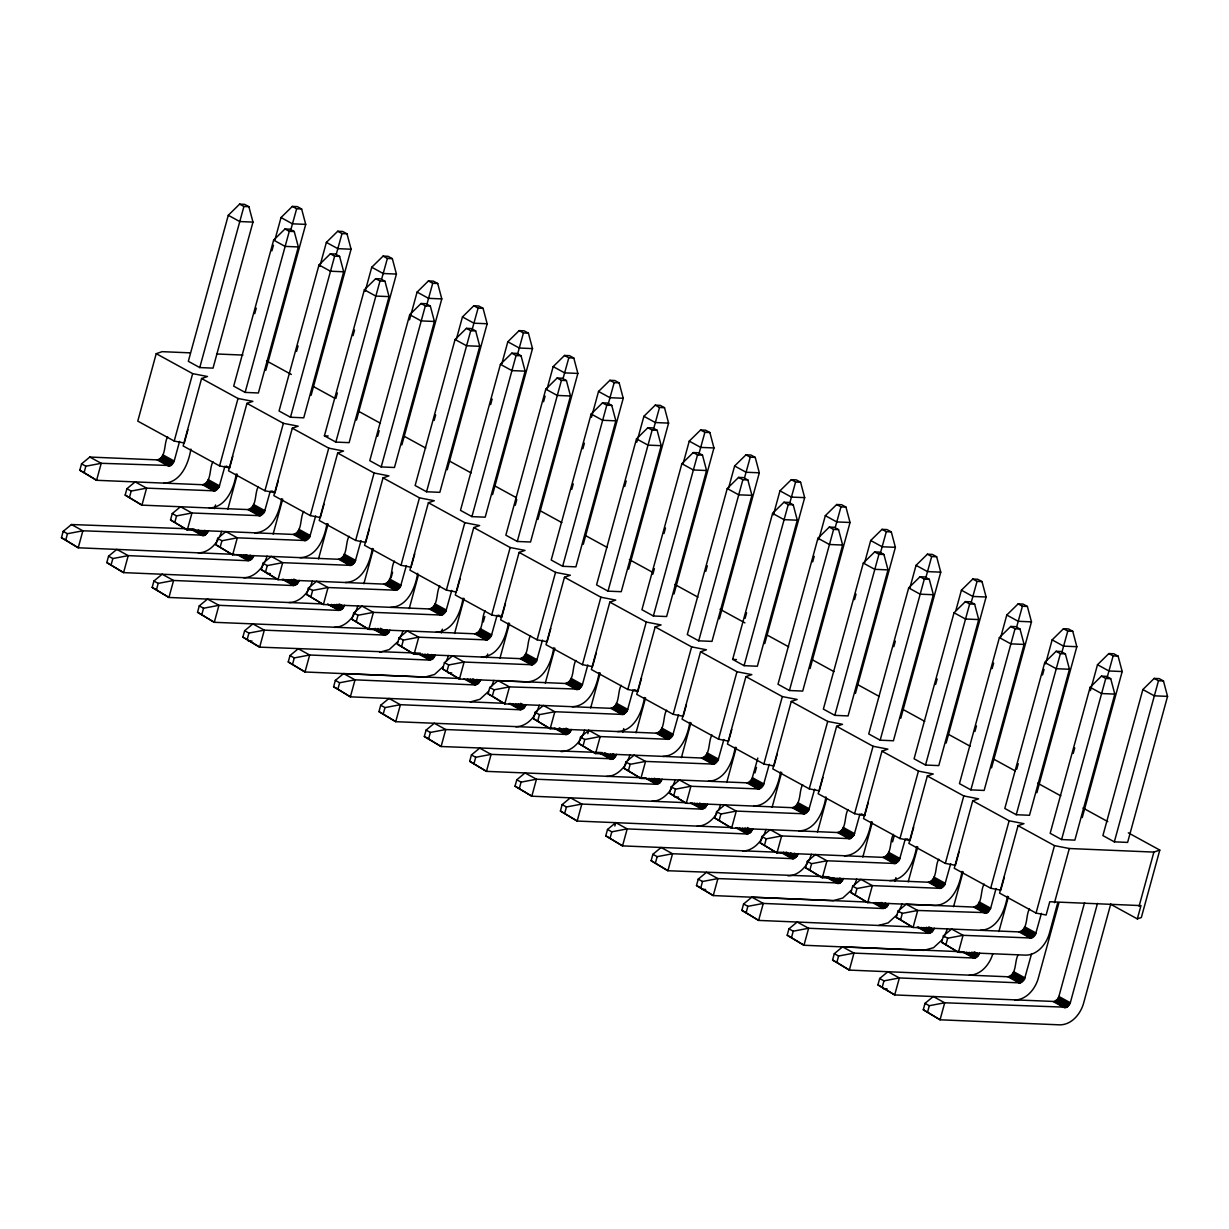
<?xml version="1.0" encoding="UTF-8"?>
<svg xmlns="http://www.w3.org/2000/svg" width="1229" height="1229" viewBox="0 0 1229 1229"><rect width="100%" height="100%" fill="white"/><g stroke="black" fill="none" stroke-linecap="round" stroke-linejoin="round"><path stroke-width="1.5" d="M213.016 461.735C208.945 468.172 212.002 482.49 202.524 484.733L96.584 480.293L79.808 470.246L81.56 463.871L89.794 457.05L157.174 459.892C166.652 457.649 163.58 443.331 167.651 436.894M234.908 554.371L78.226 547.781L61.45 537.734L63.186 531.358L71.436 524.537L193.721 528.992L205.151 535.245L208.484 530.728M71.436 524.537L82.865 530.79L78.226 547.781L65.736 540.084L67.472 533.709L82.865 530.79L205.151 535.245M89.794 457.05L101.224 463.302L96.584 480.293L84.094 472.597L85.846 466.221L101.224 463.302L170.862 465.53L174.195 461.029L179.572 441.38M190.311 352.861L162.12 351.663L156.221 353.675L137.771 421.117L174.211 441.057L184.289 443.024L187.929 429.751M278.368 579.136L123.576 572.622L106.815 562.575L108.551 556.199L116.801 549.378L128.231 555.631L248.243 560.716L251.607 559.287L253.85 555.569M258.367 486.592C254.295 493.013 257.368 507.331 247.889 509.574L141.934 505.134L125.174 495.087L126.91 488.712L135.159 481.891L146.589 488.143L215.075 490.863L219.039 487.237L224.922 466.221M129.46 497.438L131.196 491.062L146.589 488.143L141.934 505.134L125.174 495.087M111.102 564.925L112.838 558.55L128.231 555.631L123.576 572.622L106.815 562.575M228.287 215.275L188.329 361.311L199.759 367.563L213.032 368.132L252.974 222.096L248.888 206.687L244.602 204.352L239.624 204.137L228.287 215.275L239.716 221.543L252.974 222.096M174.211 441.057L192.661 373.631L156.221 353.675M199.759 367.563L243.91 206.487L248.888 206.687M192.661 373.631L207.486 376.504L201.587 378.517L183.136 445.958L219.576 465.899L229.654 467.865L232.834 456.251M303.732 511.433C299.661 517.855 302.733 532.172 293.239 534.431L187.3 529.976L170.524 519.928L172.275 513.553L180.525 506.732L191.954 512.985L260.44 515.704L264.404 512.078L270.288 491.062M321.814 603.9L168.941 597.463L152.166 587.416L153.917 581.04L162.151 574.22L173.581 580.472L293.608 585.557L296.957 584.128L299.2 580.426M190.879 449.077C188.651 463.333 180.924 482.551 163.949 483.151M156.452 589.766L158.203 583.391L173.581 580.472L168.941 597.463L152.166 587.416M174.81 522.279L176.561 515.903L191.954 512.985L187.3 529.976L170.524 519.928M273.637 240.116L233.694 386.152L245.124 392.404L258.382 392.973L298.34 246.937L294.253 231.528L289.967 229.193L284.99 228.978L273.637 240.116L285.067 246.384L298.34 246.937M254.726 313.672L256.247 308.126M271.916 250.824L273.437 245.278M274.958 239.732L281.026 217.548L292.364 206.411L297.341 206.626L301.627 208.976L305.714 224.369L265.771 370.405M219.576 465.899L238.011 398.473L201.587 378.517M245.124 392.404L289.276 231.329L294.253 231.528M214.522 508.652L215.536 504.965M290.428 231.206L296.65 208.761L301.627 208.976M238.011 398.473L252.851 401.345L246.952 403.358L228.502 470.799L264.926 490.755L275.019 492.706L278.184 481.092M389.916 630.108L388.641 632.735L385.445 635.101L374.015 628.849L214.292 622.304L197.531 612.257L199.267 605.882L207.517 599.061L218.946 605.313L338.958 610.398L342.323 608.969L344.566 605.267M349.097 536.274C345.026 542.711 348.084 557.014 338.605 559.272L232.665 554.817L215.889 544.77L217.641 538.394L225.875 531.573L237.305 537.826L305.806 540.545L309.754 536.919L315.653 515.903M236.245 473.918C234.002 488.174 226.29 507.393 209.314 507.992M227.795 509.221L237.351 474.256M220.175 547.12L221.927 540.745L237.305 537.826L232.665 554.817L215.889 544.77M201.817 614.608L203.553 608.232L218.946 605.313L214.292 622.304L197.531 612.257M319.002 264.957L279.06 410.993L290.474 417.245L303.747 417.814L343.69 271.778L339.603 256.385L335.317 254.034L330.355 253.819L319.002 264.957L330.432 271.225L343.69 271.778M296.542 351.448L298.063 345.902M319.801 266.432L326.376 242.39L337.729 231.252L342.707 231.467L346.993 233.817L351.079 249.21L311.121 395.246M264.926 490.755L283.377 423.314L246.952 403.358M290.474 417.245L334.641 256.17L339.603 256.385M336.285 254.203L342.015 233.602L346.993 233.817M283.377 423.314L298.201 426.186L292.302 428.199L273.852 495.64L310.292 515.596L320.37 517.547L324.01 504.274M420.518 653.198L259.657 647.145L242.896 637.098L244.632 630.723L252.882 623.902L264.312 630.154L385.445 635.101M394.448 561.115C390.376 567.552 393.449 581.855 383.97 584.113L278.015 579.673L261.255 569.611L262.991 563.235L271.24 556.414L282.67 562.667L351.156 565.386L355.12 561.761L361.003 540.745M281.595 498.759C279.367 513.015 271.64 532.234 254.664 532.833M273.145 534.062L282.716 499.097M247.183 639.449L248.919 633.073L264.312 630.154L259.657 647.145L242.896 637.098M265.541 571.961L267.277 565.586L282.67 562.667L278.015 579.673L261.255 569.611M324.41 435.834L364.368 289.798L375.705 278.66L380.683 278.875L384.969 281.226L389.055 296.619L349.113 442.655L335.84 442.087L324.41 435.834L328.204 435.988M335.84 398.473L337.345 392.927M353.03 335.625L354.551 330.079M365.167 291.273L371.742 267.246L383.095 256.093L388.057 256.308L392.343 258.658L396.429 274.067L356.487 420.088M310.292 515.596L328.742 448.155L292.302 428.199M335.84 442.087L379.991 281.011L384.969 281.226M381.651 279.044L387.381 258.443L392.343 258.658M328.742 448.155L343.567 451.043L337.668 453.04L319.217 520.481L355.642 540.437L365.735 542.388L369.361 529.115M443.162 666.564L434.559 674.46L425.034 677.071L305.022 671.986L288.247 661.939L289.998 655.564L298.232 648.743L309.662 654.996L429.689 660.081L433.038 658.652L435.281 654.949M439.813 585.956C435.742 592.393 438.814 606.696 429.32 608.954L323.381 604.514L306.605 594.452L308.356 588.092L316.606 581.256L328.035 587.523L396.521 590.227L400.47 586.602L406.369 565.586M326.96 523.6C324.733 537.856 317.005 557.075 300.03 557.674M318.511 558.903L328.082 523.938M310.891 596.802L312.642 590.427L328.035 587.523L323.381 604.514L306.605 594.452M292.533 664.29L294.284 657.914L309.662 654.996L305.022 671.986L288.247 661.939M409.718 314.655L369.775 460.675L381.205 466.928L394.463 467.496L434.421 321.476L430.334 306.067L426.048 303.717L421.071 303.502L409.718 314.655L421.148 320.907L434.421 321.476M377.656 436.264L379.177 430.718M409.518 319.801L417.092 292.087L428.445 280.934L433.422 281.149L437.708 283.5L441.795 298.908L401.852 444.929M355.642 540.437L374.092 472.996L337.668 453.04M381.205 466.928L425.357 305.852L430.334 306.067M426.509 305.729L432.731 283.284L437.708 283.5M374.092 472.996L388.932 475.884L383.033 477.881L364.583 545.323L401.007 565.279L411.085 567.23M505.165 703.341L350.373 696.843L333.612 686.781L335.348 680.405L343.598 673.584L459.8 678.5M485.163 610.798C481.107 617.235 484.165 631.537 474.686 633.795L368.746 629.356L351.97 619.293L353.706 612.933L361.956 606.097L373.386 612.365L441.872 615.068L445.835 611.443L451.734 590.427M372.326 548.457C370.083 562.698 362.371 581.916 345.38 582.515M363.876 583.744L373.432 548.779M343.598 673.584L355.027 679.837L350.373 696.843L337.898 689.131L339.634 682.756L355.027 679.837L475.039 684.922L478.404 683.493L480.647 679.791M356.256 621.644L357.992 615.268L373.386 612.365L368.746 629.356L351.97 619.293M455.083 339.496L415.125 485.516L426.555 491.769L439.828 492.337L479.771 346.317L475.684 330.908L471.398 328.558L466.436 328.343L455.083 339.496L466.513 345.748L479.771 346.317M391.083 577.845L392.589 572.315M434.144 420.441L435.65 414.895M456.389 339.112L462.457 316.928L473.81 305.775L478.788 305.99L483.074 308.341L487.16 323.749L447.202 469.77M401.007 565.279L419.458 497.837L383.033 477.881M426.555 491.769L470.722 330.693L475.684 330.908M471.859 330.57L478.096 308.126L483.074 308.341M419.458 497.837L434.283 500.725L428.383 502.722L409.933 570.164L446.373 590.12L456.451 592.071M411.546 565.57L414.726 553.956M571.362 729.473L570.087 732.1L566.892 734.466L555.462 728.213L395.738 721.684L378.962 711.622L380.713 705.262L388.963 698.425L400.393 704.693L520.405 709.763L523.754 708.334L525.997 704.632M530.529 635.639C526.458 642.076 529.53 656.378 520.051 658.636L414.096 654.197L397.336 644.134L399.072 637.774L407.321 630.938L418.751 637.206L487.237 639.91L491.201 636.284L497.084 615.268M417.676 573.298C415.448 587.539 407.721 606.757 390.745 607.356M409.226 608.585L418.29 575.464M401.622 646.485L403.358 640.109L418.751 637.206L414.096 654.197L397.336 644.134M383.248 713.972L385 707.597L400.393 704.693L395.738 721.684L378.962 711.622M500.433 364.337L460.491 510.358L471.921 516.626L485.194 517.179L525.136 371.158L521.05 355.749L516.764 353.399L511.786 353.184L500.433 364.337L511.863 370.59L525.136 371.158M490.632 404.618L492.138 399.072M501.755 363.953L507.823 341.77L519.16 330.616L524.138 330.831L528.424 333.182L532.51 348.59L492.568 494.611M446.373 590.12L464.823 522.678L428.383 502.722M471.921 516.626L516.072 355.534L521.05 355.749M441.319 632.858L442.332 629.187M517.225 355.427L523.446 332.967L528.424 333.182M464.823 522.678L479.648 525.566L473.749 527.564L455.298 595.005L491.723 614.961L501.816 616.927L505.442 603.639M456.911 590.412L460.076 578.798M616.728 754.314L613.394 758.831L601.964 752.563L441.103 746.525L424.328 736.463L426.079 730.103L434.313 723.266L445.743 729.534L566.892 734.466M553.757 647.821C551.529 662.062 543.802 681.281 526.826 681.88L459.462 679.038L442.686 668.991L444.437 662.615L452.671 655.779L464.101 662.047L532.603 664.766L536.551 661.125L542.45 640.109M463.041 598.139C460.798 612.38 453.086 631.598 436.111 632.198M454.592 633.427L464.163 598.462M428.614 738.813L430.365 732.438L445.743 729.534L441.103 746.525L424.328 736.463M446.972 671.326L448.723 664.966L464.101 662.047L459.462 679.038L442.686 668.991M545.799 389.178L505.856 535.199L517.286 541.467L530.544 542.02L570.502 395.999L566.415 380.591L562.129 378.24L557.152 378.025L545.799 389.178L557.229 395.431L570.502 395.999M483.304 621.997L484.825 616.482M515.258 505.242L516.764 499.696M543.571 401.729L545.092 396.184M547.105 388.794L553.173 366.611L564.526 355.458L569.503 355.673L573.789 358.023L577.876 373.432L537.918 519.452M491.723 614.961L510.173 547.519L473.749 527.564M517.286 541.467L561.438 380.375L566.415 380.591M486.684 657.699L487.698 654.028M563.097 378.409L568.812 357.808L573.789 358.023M510.173 547.519L524.998 550.408L519.099 552.405L500.664 619.846L537.088 639.802L547.166 641.768L550.807 628.48M646.177 777.896L486.454 771.366L469.693 761.304L471.429 754.944L479.679 748.108L491.108 754.376L613.394 758.831M621.244 685.321C617.188 691.758 620.246 706.076 610.767 708.319L504.812 703.879L488.051 693.832L489.787 687.457L498.037 680.62L565.401 683.478C574.88 681.235 571.823 666.917 575.894 660.48M508.407 622.98C506.164 637.221 498.436 656.44 481.461 657.039M499.957 658.268L509.513 623.303M473.979 763.655L475.715 757.279L491.108 754.376L486.454 771.366L469.693 761.304M498.037 680.62L509.467 686.888L504.812 703.879L492.337 696.167L494.073 689.807L509.467 686.888L579.105 689.116L582.438 684.599L587.815 664.95M591.164 414.019L551.207 560.04L562.636 566.308L575.909 566.861L615.852 420.84L611.765 405.432L607.479 403.081L602.502 402.866L591.164 414.019L602.594 420.272L615.852 420.84M571.731 489.419L573.252 483.873M582.869 448.754L584.374 443.208M591.456 417.322L598.538 391.452L609.891 380.314L614.853 380.514L619.139 382.864L623.226 398.273L583.283 544.293M537.088 639.802L555.539 572.361L519.099 552.405M562.636 566.308L606.788 405.217L611.765 405.432M607.94 405.109L614.177 382.649L619.139 382.864M555.539 572.361L570.364 575.249L564.464 577.261L546.014 644.687L582.454 664.643L592.532 666.61L596.157 653.336M686.596 802.706L531.819 796.208L515.043 786.161L516.794 779.785L525.029 772.949L536.458 779.217L656.486 784.286L659.835 782.858L662.078 779.155M666.61 710.162C662.539 716.599 665.611 730.917 656.132 733.16L550.177 728.72L533.417 718.673L535.153 712.298L543.402 705.461L554.832 711.729L623.318 714.448L627.282 710.808L633.165 689.792M545.307 683.109L554.878 648.144M519.329 788.496L521.081 782.136L536.458 779.217L531.819 796.208L515.043 786.161M537.703 721.008L539.439 714.648L554.832 711.729L550.177 728.72L533.417 718.673M636.514 438.861L596.572 584.881L608.002 591.149L621.259 591.702L661.217 445.681L657.131 430.273L652.845 427.922L647.867 427.723L636.514 438.861L647.944 445.113L661.217 445.681M624.685 486.53L626.191 480.985M636.822 442.163L643.904 416.293L655.241 405.155L660.219 405.355L664.505 407.705L668.591 423.114L628.649 569.135M582.454 664.643L600.889 597.202L564.464 577.261M608.002 591.149L652.153 430.058L657.131 430.273M653.306 429.95L659.527 407.49L664.505 407.705M600.889 597.202L615.729 600.09L609.83 602.102L591.379 669.528L627.804 689.484L637.897 691.451L641.523 678.178M711.975 735.003C707.904 741.44 710.961 755.758 701.482 758.001L595.543 753.561L578.767 743.514L580.518 737.139L588.752 730.318L600.182 736.57L668.684 739.29L672.632 735.649L678.531 714.633M731.962 827.563L577.184 821.049L560.409 811.002L562.145 804.626L570.394 797.79L581.824 804.058L701.836 809.128L705.2 807.699L707.443 803.996M599.122 672.662C596.879 686.919 589.167 706.122 572.192 706.721M590.673 707.95L600.228 672.985M564.695 813.337L566.431 806.977L581.824 804.058L577.184 821.049L560.409 811.002M583.053 745.865L584.804 739.489L600.182 736.57L595.543 753.561L578.767 743.514M587.831 733.713L588.752 730.318M681.88 463.702L641.937 609.722L653.367 615.99L666.625 616.543L706.567 470.523L702.481 455.114L698.195 452.764L693.233 452.564L681.88 463.702L693.31 469.954L706.567 470.523M652.845 574.22L654.366 568.674M663.967 533.555L665.488 528.009M683.186 463.318L689.254 441.134L700.607 429.996L705.584 430.196L709.87 432.547L713.957 447.955L673.999 593.976M627.804 689.484L646.254 622.043L609.83 602.102M653.367 615.99L697.519 454.899L702.481 455.114M622.765 732.238L623.764 728.551M698.656 454.791L704.893 432.331L709.87 432.547M646.254 622.043L661.079 624.931L655.18 626.944L636.73 694.37L673.169 714.326L683.247 716.292L686.427 704.678M798.159 853.679L796.884 856.321L793.688 858.687L782.258 852.419L622.535 845.89L605.774 835.843L607.51 829.467L615.76 822.631L627.189 828.899L747.201 833.984L750.566 832.54L752.809 828.838M757.817 758.063L751.933 779.078L749.106 782.228L746.848 782.842L640.893 778.403L624.132 768.355L625.868 761.98L634.118 755.159L645.548 761.412L714.034 764.131L717.997 760.49L723.881 739.474M644.472 697.504C642.245 711.76 634.517 730.963 617.542 731.578M636.023 732.791L645.594 697.826M610.06 838.178L611.796 831.818L627.189 828.899L622.535 845.89L605.774 835.843M628.418 770.706L630.154 764.33L645.548 761.412L640.893 778.403L624.132 768.355M614.823 826.042L615.76 822.631M727.245 488.543L687.288 634.563L698.717 640.831L711.99 641.384L751.933 495.364L747.846 479.955L743.56 477.605L738.583 477.405L727.245 488.543L738.675 494.811L751.933 495.364M705.799 571.331L707.305 565.786M728.551 488.159L734.619 465.975L745.972 454.838L750.934 455.037L755.221 457.388L759.307 472.796L719.364 618.817M673.169 714.326L691.62 646.884L655.18 626.944M698.717 640.831L742.869 479.74L747.846 479.955M744.528 477.789L750.258 457.188L755.221 457.388M691.62 646.884L706.445 649.772L700.545 651.785L682.095 719.211L718.519 739.167L728.613 741.133L731.793 729.519M802.691 784.686C798.62 791.123 801.692 805.441 792.198 807.683L686.258 803.244L669.482 793.197L671.234 786.821L679.483 780L690.913 786.253L759.399 788.972L763.363 785.346L769.246 764.33M843.524 878.52L840.19 883.036L828.761 876.784L667.9 870.731L651.124 860.684L652.876 854.309L661.11 847.488L672.54 853.74L793.688 858.687M689.838 722.345C687.61 736.601 679.883 755.804 662.907 756.419M681.388 757.632L690.959 722.667M655.41 863.035L657.162 856.659L672.54 853.74L667.9 870.731L651.124 860.684M673.769 795.547L675.52 789.172L690.913 786.253L686.258 803.244L669.482 793.197M732.653 659.42L772.595 513.384L783.948 502.246L788.926 502.446L793.212 504.796L797.298 520.205L757.341 666.241L744.083 665.672L732.653 659.42L736.448 659.574M745.081 618.356L746.602 612.81M773.41 514.843L779.969 490.817L791.322 479.679L796.3 479.894L800.586 482.229L804.672 497.637L764.73 643.673M718.519 739.167L736.97 671.725L700.545 651.785M744.083 665.672L788.235 504.597L793.212 504.796M789.387 504.474L795.609 482.029L800.586 482.229M736.97 671.725L751.81 674.613L745.911 676.626L727.46 744.067L763.885 764.008L773.963 765.974L777.143 754.36M851.405 890.134L842.802 898.03L833.277 900.657L713.25 895.572L696.49 885.525L698.226 879.15L706.475 872.329L717.905 878.581L840.19 883.036M848.056 809.542C843.985 815.964 847.042 830.282 837.563 832.525L731.624 828.085L714.848 818.038L716.599 811.662L724.833 804.841L736.263 811.094L804.749 813.813L808.713 810.188L814.612 789.172M735.203 747.186C732.96 761.442 725.248 780.645 708.273 781.26M726.754 782.474L736.309 747.509M719.134 820.388L720.885 814.013L736.263 811.094L731.624 828.085L714.848 818.038M700.776 887.876L702.512 881.5L717.905 878.581L713.25 895.572L696.49 885.525M817.961 538.225L778.003 684.261L789.433 690.514L802.706 691.082L842.648 545.046L838.562 529.638L834.276 527.302L829.314 527.087L817.961 538.225L829.391 544.493L842.648 545.046M754.959 772.903L756.48 767.372M812.692 561.868L814.212 556.322M818.76 539.685L825.335 515.658L836.688 504.52L841.665 504.735L845.951 507.07L850.038 522.479L810.08 668.515M763.885 764.008L782.335 696.582L745.911 676.626M789.433 690.514L833.6 529.438L838.562 529.638M835.244 527.471L840.974 506.87L845.951 507.07M782.335 696.582L797.16 699.455L791.261 701.467L772.811 768.908L809.25 788.849L819.328 790.815L822.954 777.542M893.406 834.383C889.335 840.805 892.408 855.123 882.929 857.366L776.974 852.926L760.213 842.879L761.949 836.503L770.199 829.683L781.629 835.935L850.115 838.654L854.078 835.029L859.962 814.013M913.408 926.927L758.616 920.413L741.84 910.366L743.591 903.991L751.841 897.17L869.948 902.163M780.553 772.027C778.326 786.283 770.598 805.502 753.623 806.101M772.104 807.315L781.675 772.35M751.841 897.17L763.27 903.423L758.616 920.413L746.126 912.717L747.877 906.341L763.27 903.423L883.282 908.508L886.647 907.079L888.874 903.376M764.499 845.229L766.235 838.854L781.629 835.935L776.974 852.926L760.213 842.879M863.311 563.066L823.369 709.102L834.798 715.355L848.071 715.923L888.014 569.887L883.928 554.479L879.641 552.144L874.664 551.929L863.311 563.066L874.741 569.334L888.014 569.887M854.508 599.66L856.029 594.114M864.632 562.682L870.7 540.499L882.038 529.361L887.015 529.576L891.302 531.911L895.388 547.32L855.445 693.356M809.25 788.849L827.701 721.423L791.261 701.467M834.798 715.355L878.95 554.279L883.928 554.479M880.102 554.156L886.324 531.711L891.302 531.911M827.701 721.423L842.526 724.296L836.626 726.308L818.176 793.75L854.601 813.69L864.694 815.657L868.319 802.383M942.121 939.832L933.518 947.713L923.993 950.34L803.981 945.255L787.205 935.208L788.957 928.832L797.191 922.011L808.621 928.264L928.648 933.349L931.997 931.92L934.24 928.218M938.772 859.225C934.701 865.662 937.758 879.964 928.279 882.222L822.339 877.767L805.563 867.72L807.315 861.345L815.549 854.524L826.979 860.776L895.48 863.495L899.428 859.87L905.327 838.854M825.919 796.868C823.676 811.125 815.964 830.343 798.988 830.942M817.469 832.156L826.533 799.034M809.85 870.071L811.601 863.695L826.979 860.776L822.339 877.767L805.563 867.72M791.491 937.558L793.243 931.183L808.621 928.264L803.981 945.255L787.205 935.208M908.677 587.908L868.734 733.943L880.164 740.196L893.422 740.764L933.379 594.728L929.293 579.32L925.007 576.985L920.029 576.77L908.677 587.908L920.106 594.175L933.379 594.728M893.806 646.684L895.326 641.139M909.982 587.523L916.051 565.34L927.403 554.202L932.381 554.417L936.667 556.768L940.753 572.161L900.796 718.197M854.601 813.69L873.051 746.264L836.626 726.308M880.164 740.196L924.316 579.12L929.293 579.32M925.468 578.997L931.69 556.553L936.667 556.768M873.051 746.264L887.891 749.137L881.976 751.149L863.541 818.591L899.966 838.547L910.044 840.498L913.685 827.225M962 871.392C959.757 885.648 952.045 904.867 935.069 905.466L867.689 902.624L850.929 892.561L852.665 886.186L860.914 879.365L872.344 885.617L940.83 888.337L944.794 884.711L950.693 863.695M1018.058 955.071C1014.324 961.216 1017.013 974.751 1007.934 976.778L849.331 970.096L832.571 960.049L834.307 953.673L842.556 946.852L963.69 951.799L975.119 958.052L978.315 955.686L979.605 953.059M871.284 821.709C869.041 835.966 861.314 855.184 844.338 855.783M862.835 857.012L872.39 822.047M842.556 946.852L853.986 953.105L849.331 970.096L836.857 962.399L838.593 956.024L853.986 953.105L975.119 958.052M855.215 894.912L856.951 888.536L872.344 885.617L867.689 902.624L850.929 892.561M954.042 612.749L914.084 758.785L925.514 765.037L938.787 765.606L978.73 619.57L974.643 604.176L970.357 601.826L965.379 601.611L954.042 612.749L965.472 619.017L978.73 619.57M892.561 841.896L894.067 836.381M935.622 684.461L937.143 678.915M955.855 610.521L961.416 590.197L972.769 579.043L977.746 579.258L982.032 581.609L986.104 597.002L946.161 743.038M899.966 838.547L918.416 771.105L881.976 751.149M925.514 765.037L969.666 603.961L974.643 604.176M894.927 881.285L895.926 877.614M971.325 601.995L977.055 581.394L982.032 581.609M918.416 771.105L933.241 773.978L927.342 775.991L908.892 843.432L945.331 863.388L955.409 865.339L959.035 852.066M1084.562 902.624L1058.891 996.473L1057.616 999.116L1054.421 1001.481L894.697 994.937L877.921 984.89L879.672 978.514L887.922 971.693L899.351 977.946L1020.485 982.893L1024.448 979.267L1031.5 953.981M1029.487 908.907C1025.416 915.344 1028.489 929.646 1019.01 931.905L913.055 927.465L896.294 917.402L898.03 911.027L906.28 904.206L973.645 907.063C983.123 904.805 980.066 890.503 984.122 884.066M916.634 846.551C914.407 860.807 906.679 880.025 889.704 880.625M908.185 881.854L917.756 846.889M906.28 904.206L917.71 910.474L913.055 927.465L900.58 919.753L902.316 913.377L917.71 910.474L987.348 912.686L990.666 908.185L996.043 888.536M882.207 987.24L883.958 980.865L899.351 977.946L894.697 994.937L877.921 984.89M999.392 637.605L959.45 783.626L970.879 789.878L984.137 790.447L1024.095 644.426L1020.009 629.018L1015.722 626.667L1010.745 626.452L999.392 637.605L1010.822 643.858L1024.095 644.426M974.92 731.485L976.44 725.94M992.11 668.637L993.631 663.092M1000.713 637.206L1006.781 615.038L1018.119 603.885L1023.096 604.1L1027.383 606.45L1031.469 621.859L991.526 767.879M945.331 863.388L963.782 795.946L927.342 775.991M970.879 789.878L1015.031 628.802L1020.009 629.018M1016.69 626.836L1022.405 606.235L1027.383 606.45M963.782 795.946L978.607 798.835L972.707 800.832L954.257 868.273L990.682 888.229L1000.775 890.18L1004.4 876.907M1057.601 903.223L1049.305 933.579C1046.294 944.149 1037.553 954.964 1025.785 955.148L958.42 952.306L941.644 942.244L943.396 935.884L951.63 929.047L963.06 935.315L1031.561 938.019L1035.509 934.393L1041.409 913.377M1110.77 903.929L1083.579 1003.294C1080.583 1013.864 1071.842 1024.663 1060.074 1024.863L940.062 1019.793L923.286 1009.731L925.022 1003.356L933.272 996.535L944.702 1002.787L1066.987 1007.242L1070.321 1002.741L1097.497 903.361M953.55 906.695L963.106 871.73M927.572 1012.081L929.308 1005.706L944.702 1002.787L940.062 1019.793L923.286 1009.731M945.931 944.594L947.682 938.219L963.06 935.315L958.42 952.306L941.644 942.244M1044.758 662.446L1004.815 808.467L1016.245 814.719L1029.503 815.288L1069.445 669.267L1065.374 653.859L1061.088 651.508L1056.11 651.293L1044.758 662.446L1056.187 668.699L1069.445 669.267M1016.736 769.262L1018.257 763.716M1042.53 674.998L1044.051 669.452M1045.556 663.906L1052.132 639.879L1063.484 628.726L1068.462 628.941L1072.748 631.291L1076.834 646.7L1036.877 792.72M990.682 888.229L1009.132 820.788L972.707 800.832M1016.245 814.719L1060.397 653.644L1065.374 653.859M1061.549 653.521L1067.771 631.076L1072.748 631.291M1009.132 820.788L1023.957 823.676L1018.058 825.673L999.607 893.114L1036.047 913.07L1046.125 915.021L1049.766 901.748L1140.973 905.604L1137.332 918.893L1111.185 904.559M1007.365 896.248C1005.122 910.489 997.395 929.708 980.419 930.307M998.9 931.536L1008.471 896.571M1090.123 687.288L1050.165 833.308L1061.595 839.561L1074.868 840.129L1114.811 694.108L1110.724 678.7L1106.438 676.349L1101.461 676.134L1090.123 687.288L1101.553 693.54L1114.811 694.108M1073.224 753.438L1074.745 747.893M1090.415 690.59L1097.497 664.72L1108.85 653.567L1113.812 653.782L1118.098 656.132L1122.185 671.541L1082.242 817.562M1036.047 913.07L1054.497 845.629L1018.058 825.673M1061.595 839.561L1105.747 678.485L1110.724 678.7M1106.899 678.362L1113.136 655.917L1118.098 656.132M1054.513 902.67L1069.322 848.517L1153.893 852.096L1159.792 850.084L1141.342 917.525L1137.332 918.893M1058.86 903.008L1038.228 978.453C1035.217 989.007 1026.492 999.822 1014.708 1000.022M1142.847 689.561L1102.905 835.582L1114.334 841.85L1127.607 842.403L1167.55 696.382L1163.464 680.974L1159.177 678.623L1154.2 678.408L1142.847 689.561L1154.277 695.814L1167.55 696.382M1114.334 841.85L1158.486 680.758L1163.464 680.974M1139.083 906.249L1153.893 852.096M221.758 531.297L219.576 537.042M267.108 556.138L264.942 561.883M312.473 580.979L310.292 586.725M357.823 605.82C354.812 616.374 346.086 627.189 334.319 627.389M403.189 630.661L399.533 639.141M448.554 655.503L446.373 661.248M493.904 680.344L491.738 686.089M539.27 705.185C536.259 715.754 527.533 726.569 515.75 726.754M584.635 730.041C581.624 740.595 572.883 751.411 561.115 751.595M629.985 754.883L627.819 760.628M675.351 779.724L673.169 785.469M720.701 804.565L718.535 810.31M766.066 829.406L763.9 835.152M811.432 854.247L809.25 859.993M856.782 879.088L854.616 884.834M902.147 903.929L898.491 912.41M947.513 928.771L943.841 937.251M992.863 953.612C989.852 964.166 981.126 974.981 969.358 975.181M218.086 539.777C213.846 546.659 206.749 552.942 198.238 552.866M263.452 564.618C259.211 571.5 252.099 577.784 243.603 577.707M308.817 589.459C304.577 596.342 297.464 602.625 288.953 602.548M626.329 763.363C622.089 770.245 614.976 776.528 606.481 776.436M671.695 788.204C667.455 795.086 660.342 801.369 651.831 801.277M717.045 813.045C712.805 819.927 705.707 826.211 697.196 826.134M762.41 837.886C758.17 844.769 751.057 851.052 742.562 850.975M807.76 862.727C803.536 869.61 796.423 875.893 787.912 875.816M397.812 641.722L389.194 649.603L379.669 652.23M488.527 691.405L479.924 699.301L470.4 701.913M896.771 914.975L888.152 922.871L878.627 925.498M305.714 224.369L292.441 223.816L281.026 217.548M351.079 249.21L337.806 248.657L326.376 242.39M396.429 274.067L383.171 273.499L371.742 267.246M389.055 296.619L375.782 296.066L364.368 289.798M441.795 298.908L428.522 298.34L417.092 292.087M487.16 323.749L473.887 323.181L462.457 316.928M532.51 348.59L519.252 348.022L507.823 341.77M216.627 353.967L242.943 355.089M577.876 373.432L564.603 372.863L553.173 366.611M623.226 398.273L609.968 397.704L598.538 391.452M668.591 423.114L655.334 422.546L643.904 416.293M713.957 447.955L700.684 447.402L689.254 441.134M759.307 472.796L746.049 472.243L734.619 465.975M804.672 497.637L791.399 497.084L779.969 490.817M797.298 520.205L784.025 519.652L772.595 513.384M850.038 522.479L836.765 521.926L825.335 515.658M895.388 547.32L882.13 546.767L870.7 540.499M940.753 572.161L927.48 571.608L916.051 565.34M986.104 597.002L972.846 596.449L961.416 590.197M266.585 573.405L270.334 573.559M1031.469 621.859L1018.211 621.29L1006.781 615.038M1076.834 646.7L1063.561 646.131L1052.132 639.879M1122.185 671.541L1108.927 670.973L1097.497 664.72M248.227 640.893L252.037 641.046M448.032 672.77L451.765 672.939M674.829 796.991L678.577 797.145M701.82 889.32L705.63 889.473M883.267 988.684L887.077 988.838M1054.497 845.629L1069.322 848.517M292.364 206.411L296.65 208.761M337.729 231.252L342.015 233.602M383.095 256.093L387.381 258.443M428.445 280.934L432.731 283.284M473.81 305.775L478.096 308.126M519.16 330.616L523.446 332.967M564.526 355.458L568.812 357.808M609.891 380.314L614.177 382.649M655.241 405.155L659.527 407.49M700.607 429.996L704.893 432.331M745.972 454.838L750.258 457.188M791.322 479.679L795.609 482.029M836.688 504.52L840.974 506.87M882.038 529.361L886.324 531.711M927.403 554.202L931.69 556.553M972.769 579.043L977.055 581.394M1018.119 603.885L1022.405 606.235M1063.484 628.726L1067.771 631.076M1108.85 653.567L1113.136 655.917M1154.2 678.408L1158.486 680.758M239.624 204.137L243.91 206.487M284.99 228.978L289.276 231.329M330.355 253.819L334.641 256.17M375.705 278.66L379.991 281.011M421.071 303.502L425.357 305.852M466.436 328.343L470.722 330.693M511.786 353.184L516.072 355.534M557.152 378.025L561.438 380.375M602.502 402.866L606.788 405.217M647.867 427.723L652.153 430.058M693.233 452.564L697.519 454.899M738.583 477.405L742.869 479.74M783.948 502.246L788.235 504.597M829.314 527.087L833.6 529.438M874.664 551.929L878.95 554.279M920.029 576.77L924.316 579.12M965.379 601.611L969.666 603.961M1010.745 626.452L1015.031 628.802M1056.11 651.293L1060.397 653.644M1101.461 676.134L1105.747 678.485M266.493 360.85L291.334 374.461M313.518 386.597L335.041 398.396M358.868 411.438L380.391 423.237M404.233 436.28L425.756 448.078M449.584 461.121L471.122 472.919M494.949 485.962L516.472 497.76M540.314 510.803L561.837 522.602M585.665 535.66L607.203 547.443M629.371 559.594L652.553 572.284M674.736 584.436L697.918 597.125M720.086 609.277L744.928 622.873M767.111 635.024L788.634 646.807M812.477 659.865L833.999 671.648M857.827 684.707L879.349 696.49M903.192 709.548L924.715 721.346M948.542 734.389L970.08 746.187M993.908 759.23L1015.431 771.029M1037.614 783.165L1060.796 795.87M1082.979 808.006L1107.805 821.617M1128.33 832.847L1159.792 850.084M226.382 466.083L229.654 467.865M271.747 490.924L275.019 492.706M498.544 615.13L501.816 616.927M634.625 689.653L637.897 691.451M861.421 813.875L864.694 815.657M906.787 838.716L910.044 840.498M162.766 454.761L174.195 461.029M208.131 479.602L219.561 485.87M253.481 504.443L264.911 510.711M298.847 529.284L310.276 535.552M344.212 554.125L355.642 560.393M389.562 578.967L400.992 585.234M434.928 603.823L446.357 610.076M480.278 628.664L491.708 634.917M525.643 653.505L537.073 659.758M571.009 678.347L582.438 684.599M616.359 703.188L627.789 709.44M661.724 728.029L673.154 734.281M707.09 752.87L718.519 759.123M752.44 777.711L763.87 783.964M797.805 802.552L809.235 808.82M843.155 827.394L854.585 833.661M888.521 852.235L899.951 858.503M933.886 877.076L945.316 883.344M979.236 901.917L990.666 908.185M1024.602 926.758L1036.032 933.026M162.243 456.128L173.673 462.396M207.609 480.969L219.039 487.237M252.974 505.81L264.404 512.078M298.324 530.651L309.754 536.919M343.69 555.493L355.12 561.761M389.04 580.349L400.47 586.602M434.405 605.19L445.835 611.443M479.771 630.031L491.201 636.284M525.121 654.873L536.551 661.125M570.486 679.714L581.916 685.966M615.852 704.555L627.282 710.808M661.202 729.396L672.632 735.649M706.567 754.237L717.997 760.49M751.933 779.078L763.363 785.346M797.283 803.92L808.713 810.188M842.648 828.761L854.078 835.029M887.999 853.602L899.428 859.87M933.364 878.443L944.794 884.711M978.73 903.284L990.159 909.552M1024.08 928.141L1035.509 934.393M161.491 457.388L172.92 463.656M206.841 482.229L218.27 488.497M252.206 507.085L263.636 513.338M297.556 531.927L308.986 538.179M342.922 556.768L354.351 563.02M388.287 581.609L399.717 587.861M433.637 606.45L445.067 612.703M479.003 631.291L490.432 637.544M524.368 656.132L535.798 662.385M569.718 680.974L581.148 687.226M615.084 705.815L626.513 712.083M660.449 730.656L671.864 736.924M705.799 755.497L717.229 761.765M751.165 780.338L762.594 786.606M796.515 805.179L807.945 811.447M841.88 830.021L853.31 836.288M887.246 854.877L898.676 861.13M932.596 879.718L944.026 885.971M977.961 904.559L989.391 910.812M1023.327 929.401L1034.757 935.653M160.523 458.463L171.952 464.731M205.888 483.304L217.318 489.572M251.238 508.145L262.668 514.413M296.604 532.987L308.033 539.254M341.969 557.828L353.399 564.096M387.319 582.669L398.749 588.937M432.685 607.525L444.115 613.778M478.05 632.367L489.465 638.619M523.4 657.208L534.83 663.46M568.766 682.049L580.196 688.301M614.116 706.89L625.546 713.143M659.481 731.731L670.911 737.984M704.847 756.572L716.277 762.825M750.197 781.414L761.627 787.681M795.562 806.255L806.992 812.523M840.928 831.096L852.358 837.364M886.278 855.937L897.708 862.205M931.643 880.778L943.073 887.046M976.994 905.619L988.423 911.887M1022.359 930.476L1033.789 936.728M159.432 459.277L170.862 465.53M204.797 484.118L216.227 490.371M250.148 508.96L261.577 515.212M295.513 533.801L306.943 540.053M340.879 558.642L352.308 564.894M386.229 583.483L397.658 589.751M431.594 608.324L443.024 614.592M476.96 633.165L488.389 639.433M522.31 658.007L533.739 664.274M567.675 682.848L579.105 689.116M613.025 707.689L624.455 713.957M658.391 732.545L669.82 738.798M703.756 757.387L715.186 763.639M749.106 782.228L760.536 788.48M794.472 807.069L805.901 813.321M839.837 831.91L851.267 838.163M885.187 856.751L896.617 863.004M930.553 881.592L941.982 887.845M975.918 906.434L987.348 912.686M1021.268 931.275L1032.698 937.543M158.295 459.754L169.725 466.021M203.645 484.61L215.075 490.863M249.011 509.451L260.44 515.704M294.376 534.292L305.806 540.545M339.726 559.134L351.156 565.386M385.092 583.975L396.521 590.227M430.442 608.816L441.872 615.068M475.807 633.657L487.237 639.91M521.173 658.498L532.603 664.766M566.523 683.339L577.953 689.607M611.888 708.181L623.318 714.448M657.254 733.022L668.684 739.29M702.604 757.863L714.034 764.131M747.969 782.704L759.399 788.972M793.319 807.561L804.749 813.813M838.685 832.402L850.115 838.654M884.05 857.243L895.48 863.495M929.401 882.084L940.83 888.337M974.766 906.925L986.196 913.178M1020.131 931.766L1031.561 938.019M157.174 459.892L168.603 466.16M202.524 484.733L213.954 491.001M247.889 509.574L259.319 515.842M293.239 534.431L304.669 540.683M338.605 559.272L350.035 565.524M383.97 584.113L395.4 590.366M429.32 608.954L440.75 615.207M474.686 633.795L486.116 640.048M520.051 658.636L531.481 664.889M565.401 683.478L576.831 689.73M610.767 708.319L622.197 714.571M656.132 733.16L667.547 739.428M701.482 758.001L712.912 764.269M746.848 782.842L758.278 789.11M792.198 807.683L803.628 813.951M837.563 832.525L848.993 838.792M882.929 857.366L894.359 863.634M928.279 882.222L939.709 888.475M973.645 907.063L985.074 913.316M1019.01 931.905L1030.44 938.157M1013.526 971.632L1024.955 977.9M1058.891 996.473L1070.321 1002.741M204.705 530.313L207.962 532.096M250.055 555.155L253.328 556.952M293.792 579.105L298.693 581.793M339.143 603.946L344.043 606.634M386.136 629.678L389.409 631.476M431.502 654.519L434.759 656.317M476.867 679.376L480.124 681.158M520.589 703.311L525.49 705.999M565.939 728.152L570.84 730.84M612.933 753.899L616.205 755.681M658.298 778.74L661.571 780.523M703.664 803.582L706.921 805.364M747.386 827.532L752.286 830.205M794.38 853.264L797.636 855.046M839.745 878.105L843.002 879.903M885.095 902.946L888.367 904.744M928.832 926.896L933.717 929.585M974.182 951.738L979.083 954.426M1013.019 972.999L1024.448 979.267M1058.369 997.84L1069.798 1004.108M81.56 463.871L85.846 466.221M126.91 488.712L131.196 491.062M172.275 513.553L176.561 515.903M217.641 538.394L221.927 540.745M262.991 563.235L267.277 565.586M308.356 588.092L312.642 590.427M353.706 612.933L357.992 615.268M399.072 637.774L403.358 640.109M444.437 662.615L448.723 664.966M489.787 687.457L494.073 689.807M535.153 712.298L539.439 714.648M580.518 737.139L584.804 739.489M625.868 761.98L630.154 764.33M671.234 786.821L675.52 789.172M716.599 811.662L720.885 814.013M761.949 836.503L766.235 838.854M807.315 861.345L811.601 863.695M852.665 886.186L856.951 888.536M898.03 911.027L902.316 913.377M943.396 935.884L947.682 938.219M202.309 530.682L207.209 533.371M246.03 554.632L252.559 558.212M291.396 579.473L297.925 583.053M336.746 604.315L343.275 607.894M380.483 628.265L388.641 632.735M427.477 653.997L434.006 657.576M472.827 678.838L479.356 682.418M518.192 703.679L524.722 707.259M563.543 728.52L570.087 732.1M610.536 754.268L615.437 756.941M654.274 778.218L660.803 781.782M699.624 803.059L706.153 806.639M744.989 827.9L751.518 831.48M790.355 852.742L796.884 856.321M837.348 878.474L842.234 881.162M881.07 902.424L887.599 906.003M926.42 927.265L932.965 930.845M971.786 952.106L978.315 955.686M1012.25 974.274L1023.68 980.527M1057.616 999.116L1069.046 1005.368M198.084 529.96L206.242 534.431M243.434 554.817L251.607 559.287M288.8 579.658L296.957 584.128M334.165 604.499L342.323 608.969M377.887 628.449L387.688 633.811M424.881 654.181L433.038 658.652M470.231 679.022L478.404 683.493M515.596 703.864L523.754 708.334M559.318 727.814L569.119 733.175M604.683 752.655L614.485 758.016M651.677 778.387L659.835 782.858M697.043 803.228L705.2 807.699M742.393 828.069L750.566 832.54M786.13 852.02L795.916 857.381M833.108 877.752L841.281 882.222M878.474 902.608L886.647 907.079M923.839 927.449L931.997 931.92M969.189 952.291L977.362 956.761M1011.283 975.334L1022.712 981.602M1056.648 1000.176L1068.078 1006.443M240.715 554.725L250.516 560.086M286.08 579.566L295.866 584.927M331.431 604.407L341.232 609.768M375.168 628.357L386.597 634.61M422.161 654.089L431.947 659.451M467.512 678.93L477.313 684.292M512.877 703.771L522.678 709.148M558.227 728.613L568.028 733.99M648.958 778.31L658.744 783.672M694.308 803.151L704.109 808.513M739.674 827.993L749.475 833.354M783.395 851.943L794.825 858.195M875.755 902.516L885.556 907.878M921.12 927.357L930.906 932.719M966.47 952.198L976.272 957.56M1010.207 976.149L1021.622 982.401M1055.557 1000.99L1066.987 1007.242M192.584 529.469L204.014 535.736M239.578 555.216L249.364 560.578M283.3 579.166L294.73 585.419M340.095 610.26L327.528 604.13L338.958 610.398M419.381 653.69L430.811 659.942M466.375 679.422L476.161 684.783M510.096 703.372L521.526 709.625M600.812 753.054L612.242 759.307M647.806 778.787L657.607 784.163M691.543 802.737L702.973 809.005M736.893 827.578L748.323 833.846M827.609 877.26L839.038 883.528M874.602 903.008L884.404 908.369M918.34 926.958L929.769 933.21M1009.055 976.64L1020.485 982.893M1054.421 1001.481L1065.85 1007.734M191.463 529.607L202.893 535.875M236.813 554.448L248.243 560.716M282.178 579.289L293.608 585.557M372.894 628.971L384.324 635.239M418.259 653.828L429.689 660.081M463.61 678.669L475.039 684.922M508.975 703.51L520.405 709.763M554.34 728.351L565.77 734.604M599.691 753.193L611.12 759.445M646.684 778.925L656.486 784.286M690.421 802.875L701.836 809.128M735.772 827.716L747.201 833.984M781.137 852.557L792.567 858.825M826.487 877.398L837.917 883.666M873.481 903.131L883.282 908.508M917.218 927.081L928.648 933.349M962.568 951.922L973.998 958.19M1007.934 976.778L1019.363 983.031M1053.299 1001.62L1064.729 1007.872M79.808 470.246L84.094 472.597M488.051 693.832L492.337 696.167M896.294 917.402L900.58 919.753M63.186 531.358L67.472 533.709M108.551 556.199L112.838 558.55M153.917 581.04L158.203 583.391M199.267 605.882L203.553 608.232M244.632 630.723L248.919 633.073M289.998 655.564L294.284 657.914M335.348 680.405L339.634 682.756M380.713 705.262L385 707.597M426.079 730.103L430.365 732.438M471.429 754.944L475.715 757.279M516.794 779.785L521.081 782.136M562.145 804.626L566.431 806.977M607.51 829.467L611.796 831.818M652.876 854.309L657.162 856.659M698.226 879.15L702.512 881.5M743.591 903.991L747.877 906.341M788.957 928.832L793.243 931.183M834.307 953.673L838.593 956.024M879.672 978.514L883.958 980.865M925.022 1003.356L929.308 1005.706M61.45 537.734L65.736 540.084M333.612 686.781L337.898 689.131M741.84 910.366L746.126 912.717M832.571 960.049L836.857 962.399"/></g></svg>
